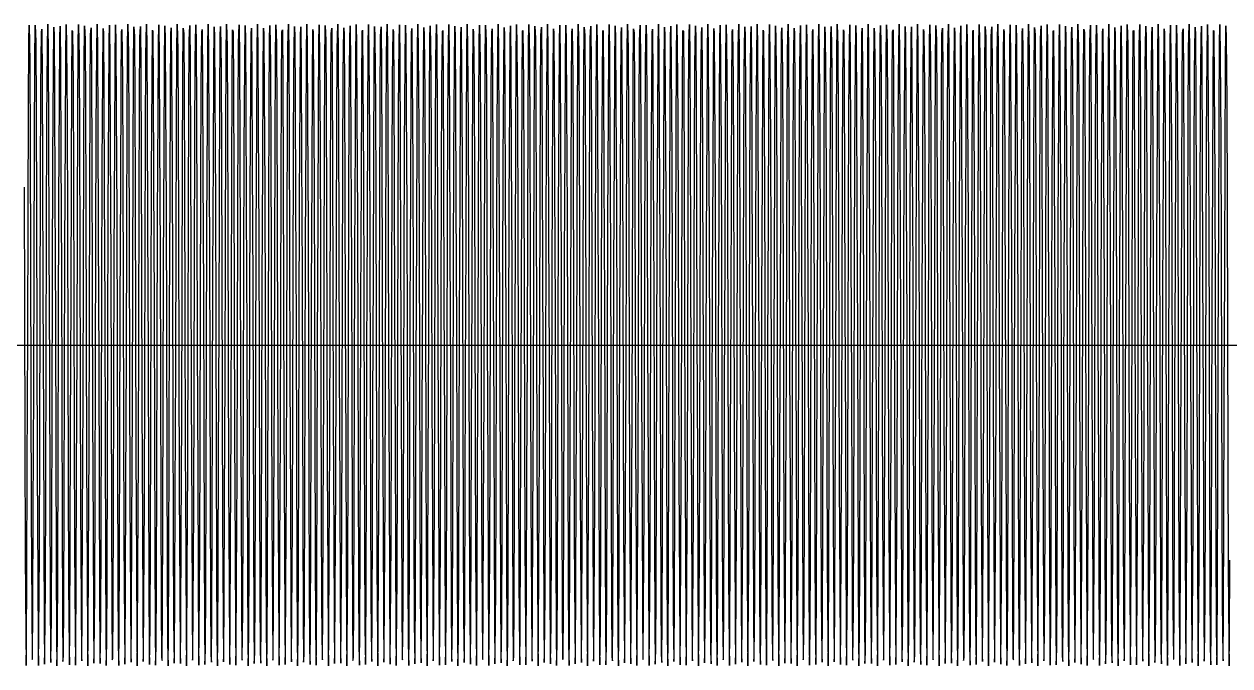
# Model space of a CAD drawing. Header units: metres. Extents: x 5 to 509, y -1 to 159.
# Drawn here: x 320.14 to 350.21, y 95 to 111 of the extents above; entities that cross this region are included whole.
import ezdxf

# ---------------------------------------------------------------- set-up
doc = ezdxf.new("R2010")
doc.units = ezdxf.units.M
doc.layers.add('BASE', color=8, linetype='Continuous')
doc.layers.add('WAVE', color=7, linetype='Continuous')

msp = doc.modelspace()

# ---------------------------------------------------------------- linework, layer by layer
at = {"layer": 'BASE'}
msp.add_line((29, 103), (501, 103), dxfattribs=at)
at = {"layer": 'WAVE'}
msp.add_lwpolyline([(320.141, 106.934), (320.151, 103.844), (320.161, 100.615), (320.171, 97.778), (320.181, 95.801), (320.191, 95.007), (320.201, 95.529), (320.211, 97.279), (320.221, 99.971), (320.231, 103.161), (320.241, 106.324), (320.251, 108.941), (320.261, 110.58), (320.271, 110.972), (320.281, 110.053), (320.291, 107.974), (320.301, 105.076), (320.311, 101.837), (320.321, 98.789), (320.331, 96.434), (320.341, 95.159), (320.351, 95.174), (320.361, 96.476), (320.371, 98.852), (320.381, 101.91), (320.391, 105.147), (320.401, 108.032), (320.411, 110.088), (320.421, 110.978), (320.431, 110.556), (320.441, 108.891), (320.451, 106.257), (320.461, 103.087), (320.471, 99.902), (320.481, 97.228), (320.491, 95.503), (320.501, 95.011), (320.511, 95.833), (320.521, 97.835), (320.531, 100.686), (320.541, 103.918), (320.551, 106.999), (320.561, 109.422), (320.571, 110.788), (320.581, 110.874), (320.591, 109.664), (320.601, 107.358), (320.611, 104.335), (320.621, 101.092), (320.631, 98.163), (320.641, 96.03), (320.651, 95.044), (320.661, 95.366), (320.671, 96.944), (320.681, 99.519), (320.691, 102.666), (320.701, 105.868), (320.711, 108.598), (320.721, 110.407), (320.731, 110.998), (320.741, 110.273), (320.751, 108.352), (320.761, 105.55), (320.771, 102.328), (320.781, 99.218), (320.791, 96.729), (320.801, 95.272), (320.811, 95.086), (320.821, 96.202), (320.831, 98.437), (320.841, 101.422), (320.851, 104.667), (320.861, 107.637), (320.871, 109.845), (320.881, 110.927), (320.891, 110.704), (320.901, 109.214), (320.911, 106.702), (320.921, 103.581), (320.931, 100.365), (320.941, 97.581), (320.951, 95.69), (320.961, 95), (320.971, 95.627), (320.981, 97.467), (320.991, 100.217), (321.001, 103.425), (321.011, 106.562), (321.021, 109.114), (321.031, 110.66), (321.041, 110.946), (321.051, 109.925), (321.061, 107.764), (321.071, 104.82), (321.081, 101.576), (321.091, 98.567), (321.101, 96.287), (321.111, 95.111), (321.121, 95.233), (321.131, 96.633), (321.141, 99.08), (321.151, 102.172), (321.161, 105.4), (321.171, 108.234), (321.181, 110.206), (321.191, 110.993), (321.201, 110.465), (321.211, 108.709), (321.221, 106.014), (321.231, 102.823), (321.241, 99.661), (321.251, 97.048), (321.261, 95.415), (321.271, 95.029), (321.281, 95.955), (321.291, 98.039), (321.301, 100.94), (321.311, 104.179), (321.321, 107.225), (321.331, 109.576), (321.341, 110.844), (321.351, 110.823), (321.361, 109.514), (321.371, 107.134), (321.381, 104.074), (321.391, 100.837), (321.401, 97.956), (321.411, 95.905), (321.421, 95.021), (321.431, 95.449), (321.441, 97.12), (321.451, 99.758), (321.461, 102.93), (321.471, 106.113), (321.481, 108.784), (321.491, 110.503), (321.501, 110.988), (321.511, 110.159), (321.521, 108.153), (321.531, 105.298), (321.541, 102.066), (321.551, 98.987), (321.561, 96.569), (321.571, 95.208), (321.581, 95.129), (321.591, 96.345), (321.601, 98.656), (321.611, 101.681), (321.621, 104.924), (321.631, 107.85), (321.641, 109.978), (321.651, 110.958), (321.661, 110.629), (321.671, 109.045), (321.681, 106.467), (321.691, 103.318), (321.701, 100.117), (321.711, 97.39), (321.721, 95.586), (321.731, 95.002), (321.741, 95.734), (321.751, 97.66), (321.761, 100.466), (321.771, 103.688), (321.781, 106.797), (321.791, 109.281), (321.801, 110.732), (321.811, 110.911), (321.821, 109.789), (321.831, 107.55), (321.841, 104.562), (321.851, 101.317), (321.861, 98.35), (321.871, 96.147), (321.881, 95.071), (321.891, 95.3), (321.901, 96.796), (321.911, 99.312), (321.921, 102.435), (321.931, 105.651), (321.941, 108.431), (321.951, 110.317), (321.961, 111), (321.971, 110.366), (321.981, 108.521), (321.991, 105.768), (322.001, 102.559), (322.011, 99.423), (322.021, 96.875), (322.031, 95.335), (322.041, 95.056), (322.051, 96.083), (322.061, 98.249), (322.071, 101.196), (322.081, 104.44), (322.091, 107.447), (322.101, 109.722), (322.111, 110.892), (322.121, 110.763), (322.131, 109.357), (322.141, 106.906), (322.151, 103.812), (322.161, 100.584), (322.171, 97.754), (322.181, 95.787), (322.191, 95.006), (322.201, 95.541), (322.211, 97.302), (322.221, 100.001), (322.231, 103.194), (322.241, 106.354), (322.251, 108.963), (322.261, 110.591), (322.271, 110.97), (322.281, 110.038), (322.291, 107.948), (322.301, 105.044), (322.311, 101.804), (322.321, 98.761), (322.331, 96.415), (322.341, 95.152), (322.351, 95.181), (322.361, 96.495), (322.371, 98.88), (322.381, 101.942), (322.391, 105.179), (322.401, 108.057), (322.411, 110.103), (322.421, 110.981), (322.431, 110.545), (322.441, 108.869), (322.451, 106.227), (322.461, 103.054), (322.471, 99.872), (322.481, 97.205), (322.491, 95.491), (322.501, 95.013), (322.511, 95.848), (322.521, 97.86), (322.531, 100.717), (322.541, 103.95), (322.551, 107.027), (322.561, 109.441), (322.571, 110.796), (322.581, 110.868), (322.591, 109.646), (322.601, 107.33), (322.611, 104.302), (322.621, 101.06), (322.631, 98.137), (322.641, 96.014), (322.651, 95.04), (322.661, 95.376), (322.671, 96.966), (322.681, 99.548), (322.691, 102.698), (322.701, 105.898), (322.711, 108.621), (322.721, 110.42), (322.731, 110.997), (322.741, 110.26), (322.751, 108.327), (322.761, 105.519), (322.771, 102.296), (322.781, 99.189), (322.791, 96.709), (322.801, 95.264), (322.811, 95.091), (322.821, 96.22), (322.831, 98.464), (322.841, 101.454), (322.851, 104.699), (322.861, 107.664), (322.871, 109.862), (322.881, 110.931), (322.891, 110.695), (322.901, 109.194), (322.911, 106.673), (322.921, 103.549), (322.931, 100.334), (322.941, 97.557), (322.951, 95.676), (322.961, 95), (322.971, 95.64), (322.981, 97.491), (322.991, 100.247), (323.001, 103.457), (323.011, 106.592), (323.021, 109.135), (323.031, 110.67), (323.041, 110.942), (323.051, 109.908), (323.061, 107.738), (323.071, 104.788), (323.081, 101.544), (323.091, 98.54), (323.101, 96.269), (323.111, 95.105), (323.121, 95.241), (323.131, 96.652), (323.141, 99.108), (323.151, 102.205), (323.161, 105.432), (323.171, 108.259), (323.181, 110.221), (323.191, 110.995), (323.201, 110.454), (323.211, 108.686), (323.221, 105.984), (323.231, 102.79), (323.241, 99.631), (323.251, 97.026), (323.261, 95.404), (323.271, 95.032), (323.281, 95.97), (323.291, 98.065), (323.301, 100.971), (323.311, 104.212), (323.321, 107.253), (323.331, 109.594), (323.341, 110.851), (323.351, 110.816), (323.361, 109.495), (323.371, 107.106), (323.381, 104.041), (323.391, 100.805), (323.401, 97.93), (323.411, 95.89), (323.421, 95.018), (323.431, 95.46), (323.441, 97.142), (323.451, 99.788), (323.461, 102.962), (323.471, 106.143), (323.481, 108.806), (323.491, 110.514), (323.501, 110.986), (323.511, 110.145), (323.521, 108.128), (323.531, 105.267), (323.541, 102.033), (323.551, 98.959), (323.561, 96.549), (323.571, 95.201), (323.581, 95.135), (323.591, 96.363), (323.601, 98.684), (323.611, 101.714), (323.621, 104.956), (323.631, 107.876), (323.641, 109.994), (323.651, 110.961), (323.661, 110.619), (323.671, 109.023), (323.681, 106.437), (323.691, 103.285), (323.701, 100.086), (323.711, 97.367), (323.721, 95.574), (323.731, 95.003), (323.741, 95.747), (323.751, 97.685), (323.761, 100.497), (323.771, 103.72), (323.781, 106.826), (323.791, 109.301), (323.801, 110.741), (323.811, 110.906), (323.821, 109.772), (323.831, 107.523), (323.841, 104.53), (323.851, 101.285), (323.861, 98.323), (323.871, 96.13), (323.881, 95.067), (323.891, 95.309), (323.901, 96.816), (323.911, 99.341), (323.921, 102.468), (323.931, 105.682), (323.941, 108.455), (323.951, 110.33), (323.961, 111), (323.971, 110.354), (323.981, 108.498), (323.991, 105.737), (324.001, 102.527), (324.011, 99.394), (324.021, 96.854), (324.031, 95.326), (324.041, 95.06), (324.051, 96.1), (324.061, 98.275), (324.071, 101.228), (324.081, 104.472), (324.091, 107.474), (324.101, 109.74), (324.111, 110.897), (324.121, 110.755), (324.131, 109.338), (324.141, 106.877), (324.151, 103.779), (324.161, 100.553), (324.171, 97.729), (324.181, 95.772), (324.191, 95.005), (324.201, 95.552), (324.211, 97.325), (324.221, 100.032), (324.231, 103.226), (324.241, 106.384), (324.251, 108.984), (324.261, 110.601), (324.271, 110.967), (324.281, 110.022), (324.291, 107.922), (324.301, 105.013), (324.311, 101.772), (324.321, 98.733), (324.331, 96.397), (324.341, 95.146), (324.351, 95.188), (324.361, 96.514), (324.371, 98.908), (324.381, 101.975), (324.391, 105.21), (324.401, 108.082), (324.411, 110.118), (324.421, 110.983), (324.431, 110.534), (324.441, 108.847), (324.451, 106.197), (324.461, 103.021), (324.471, 99.842), (324.481, 97.183), (324.491, 95.48), (324.501, 95.015), (324.511, 95.863), (324.521, 97.885), (324.531, 100.749), (324.541, 103.983), (324.551, 107.055), (324.561, 109.461), (324.571, 110.803), (324.581, 110.862), (324.591, 109.627), (324.601, 107.303), (324.611, 104.27), (324.621, 101.029), (324.631, 98.111), (324.641, 95.998), (324.651, 95.037), (324.661, 95.386), (324.671, 96.987), (324.681, 99.578), (324.691, 102.731), (324.701, 105.929), (324.711, 108.645), (324.721, 110.432), (324.731, 110.997), (324.741, 110.246), (324.751, 108.303), (324.761, 105.488), (324.771, 102.263), (324.781, 99.16), (324.791, 96.689), (324.801, 95.255), (324.811, 95.096), (324.821, 96.237), (324.831, 98.491), (324.841, 101.486), (324.851, 104.731), (324.861, 107.69), (324.871, 109.878), (324.881, 110.935), (324.891, 110.686), (324.901, 109.173), (324.911, 106.644), (324.921, 103.516), (324.931, 100.303), (324.941, 97.533), (324.951, 95.663), (324.961, 95), (324.971, 95.653), (324.981, 97.514), (324.991, 100.278), (325.002, 103.49), (325.012, 106.621), (325.022, 109.156), (325.032, 110.679), (325.042, 110.938), (325.052, 109.892), (325.062, 107.712), (325.072, 104.756), (325.082, 101.512), (325.092, 98.512), (325.102, 96.251), (325.112, 95.1), (325.122, 95.249), (325.132, 96.672), (325.142, 99.137), (325.152, 102.237), (325.162, 105.463), (325.172, 108.283), (325.182, 110.235), (325.192, 110.996), (325.202, 110.442), (325.212, 108.663), (325.222, 105.953), (325.232, 102.757), (325.242, 99.602), (325.252, 97.005), (325.262, 95.394), (325.272, 95.035), (325.282, 95.986), (325.292, 98.091), (325.302, 101.003), (325.312, 104.244), (325.322, 107.28), (325.332, 109.613), (325.342, 110.857), (325.352, 110.809), (325.362, 109.476), (325.372, 107.078), (325.382, 104.009), (325.392, 100.774), (325.402, 97.905), (325.412, 95.875), (325.422, 95.016), (325.432, 95.471), (325.442, 97.165), (325.452, 99.818), (325.462, 102.995), (325.472, 106.173), (325.482, 108.829), (325.492, 110.526), (325.502, 110.984), (325.512, 110.13), (325.522, 108.103), (325.532, 105.236), (325.542, 102.001), (325.552, 98.931), (325.562, 96.53), (325.572, 95.193), (325.582, 95.141), (325.592, 96.382), (325.602, 98.711), (325.612, 101.746), (325.622, 104.987), (325.632, 107.901), (325.642, 110.009), (325.652, 110.964), (325.662, 110.609), (325.672, 109.002), (325.682, 106.408), (325.692, 103.253), (325.702, 100.056), (325.712, 97.344), (325.722, 95.562), (325.732, 95.004), (325.742, 95.761), (325.752, 97.709), (325.762, 100.528), (325.772, 103.753), (325.782, 106.854), (325.792, 109.321), (325.802, 110.749), (325.812, 110.901), (325.822, 109.754), (325.832, 107.496), (325.842, 104.498), (325.852, 101.254), (325.862, 98.296), (325.872, 96.113), (325.882, 95.063), (325.892, 95.318), (325.902, 96.837), (325.912, 99.37), (325.922, 102.5), (325.932, 105.712), (325.942, 108.478), (325.952, 110.343), (325.962, 111), (325.972, 110.341), (325.982, 108.474), (325.992, 105.706), (326.002, 102.494), (326.012, 99.365), (326.022, 96.833), (326.032, 95.316), (326.042, 95.064), (326.052, 96.116), (326.062, 98.302), (326.072, 101.26), (326.082, 104.504), (326.092, 107.501), (326.102, 109.758), (326.112, 110.902), (326.122, 110.747), (326.132, 109.318), (326.142, 106.849), (326.152, 103.747), (326.162, 100.522), (326.172, 97.705), (326.182, 95.759), (326.192, 95.004), (326.202, 95.564), (326.212, 97.348), (326.222, 100.062), (326.232, 103.259), (326.242, 106.413), (326.252, 109.006), (326.262, 110.611), (326.272, 110.964), (326.282, 110.006), (326.292, 107.897), (326.302, 104.981), (326.312, 101.74), (326.322, 98.706), (326.332, 96.378), (326.342, 95.14), (326.352, 95.195), (326.362, 96.534), (326.372, 98.936), (326.382, 102.007), (326.392, 105.242), (326.402, 108.107), (326.412, 110.133), (326.422, 110.985), (326.432, 110.523), (326.442, 108.824), (326.452, 106.167), (326.462, 102.989), (326.472, 99.812), (326.482, 97.16), (326.492, 95.469), (326.502, 95.017), (326.512, 95.877), (326.522, 97.91), (326.532, 100.78), (326.542, 104.015), (326.552, 107.083), (326.562, 109.48), (326.572, 110.81), (326.582, 110.856), (326.592, 109.609), (326.602, 107.275), (326.612, 104.238), (326.622, 100.997), (326.632, 98.086), (326.642, 95.983), (326.652, 95.034), (326.662, 95.396), (326.672, 97.009), (326.682, 99.607), (326.692, 102.764), (326.702, 105.959), (326.712, 108.668), (326.722, 110.444), (326.732, 110.996), (326.742, 110.232), (326.752, 108.278), (326.762, 105.457), (326.772, 102.231), (326.782, 99.131), (326.792, 96.669), (326.802, 95.247), (326.812, 95.101), (326.822, 96.255), (326.832, 98.518), (326.842, 101.518), (326.852, 104.762), (326.862, 107.717), (326.872, 109.895), (326.882, 110.939), (326.892, 110.677), (326.902, 109.152), (326.912, 106.615), (326.922, 103.484), (326.932, 100.272), (326.942, 97.51), (326.952, 95.65), (326.962, 95), (326.972, 95.666), (326.982, 97.538), (326.992, 100.309), (327.002, 103.522), (327.012, 106.65), (327.022, 109.177), (327.032, 110.688), (327.042, 110.934), (327.052, 109.875), (327.062, 107.685), (327.072, 104.724), (327.082, 101.48), (327.092, 98.485), (327.102, 96.234), (327.112, 95.095), (327.122, 95.257), (327.132, 96.692), (327.142, 99.166), (327.152, 102.27), (327.162, 105.494), (327.172, 108.308), (327.182, 110.248), (327.192, 110.997), (327.202, 110.43), (327.212, 108.64), (327.222, 105.923), (327.232, 102.725), (327.242, 99.572), (327.252, 96.983), (327.262, 95.384), (327.272, 95.038), (327.282, 96.001), (327.292, 98.116), (327.302, 101.035), (327.312, 104.276), (327.322, 107.308), (327.332, 109.631), (327.342, 110.863), (327.352, 110.802), (327.362, 109.457), (327.372, 107.05), (327.382, 103.977), (327.392, 100.743), (327.402, 97.88), (327.412, 95.86), (327.422, 95.014), (327.432, 95.482), (327.442, 97.187), (327.452, 99.848), (327.462, 103.028), (327.472, 106.203), (327.482, 108.851), (327.492, 110.537), (327.502, 110.982), (327.512, 110.115), (327.522, 108.077), (327.532, 105.204), (327.542, 101.969), (327.552, 98.903), (327.562, 96.511), (327.572, 95.186), (327.582, 95.147), (327.592, 96.4), (327.602, 98.739), (327.612, 101.778), (327.622, 105.019), (327.632, 107.927), (327.642, 110.025), (327.652, 110.967), (327.662, 110.599), (327.672, 108.98), (327.682, 106.378), (327.692, 103.22), (327.702, 100.026), (327.712, 97.321), (327.722, 95.55), (327.732, 95.005), (327.742, 95.775), (327.752, 97.734), (327.762, 100.559), (327.772, 103.785), (327.782, 106.883), (327.792, 109.341), (327.802, 110.757), (327.812, 110.896), (327.822, 109.737), (327.832, 107.469), (327.842, 104.466), (327.852, 101.222), (327.862, 98.27), (327.872, 96.097), (327.882, 95.059), (327.892, 95.327), (327.902, 96.858), (327.912, 99.399), (327.922, 102.533), (327.932, 105.743), (327.942, 108.502), (327.952, 110.356), (327.962, 111), (327.972, 110.328), (327.982, 108.45), (327.992, 105.676), (328.002, 102.461), (328.012, 99.335), (328.022, 96.813), (328.032, 95.307), (328.042, 95.068), (328.052, 96.133), (328.062, 98.328), (328.072, 101.292), (328.082, 104.536), (328.092, 107.528), (328.102, 109.775), (328.112, 110.907), (328.122, 110.739), (328.132, 109.298), (328.142, 106.82), (328.152, 103.714), (328.162, 100.491), (328.172, 97.68), (328.182, 95.745), (328.192, 95.003), (328.202, 95.577), (328.212, 97.371), (328.222, 100.092), (328.232, 103.291), (328.242, 106.443), (328.252, 109.028), (328.262, 110.621), (328.272, 110.961), (328.282, 109.991), (328.292, 107.871), (328.302, 104.949), (328.312, 101.708), (328.322, 98.678), (328.332, 96.36), (328.342, 95.134), (328.352, 95.202), (328.362, 96.553), (328.372, 98.964), (328.382, 102.04), (328.392, 105.273), (328.402, 108.132), (328.412, 110.148), (328.422, 110.987), (328.432, 110.512), (328.442, 108.802), (328.452, 106.137), (328.462, 102.956), (328.472, 99.782), (328.482, 97.138), (328.492, 95.458), (328.502, 95.019), (328.512, 95.892), (328.522, 97.935), (328.532, 100.811), (328.542, 104.048), (328.552, 107.111), (328.562, 109.499), (328.572, 110.817), (328.582, 110.85), (328.592, 109.591), (328.602, 107.247), (328.612, 104.206), (328.622, 100.965), (328.632, 98.06), (328.642, 95.967), (328.652, 95.031), (328.662, 95.406), (328.672, 97.031), (328.682, 99.637), (328.692, 102.796), (328.702, 105.989), (328.712, 108.691), (328.722, 110.456), (328.732, 110.994), (328.742, 110.218), (328.752, 108.254), (328.762, 105.426), (328.772, 102.198), (328.782, 99.103), (328.792, 96.649), (328.802, 95.239), (328.812, 95.106), (328.822, 96.272), (328.832, 98.545), (328.842, 101.55), (328.852, 104.794), (328.862, 107.743), (328.872, 109.912), (328.882, 110.943), (328.892, 110.668), (328.902, 109.131), (328.912, 106.586), (328.922, 103.451), (328.932, 100.242), (328.942, 97.486), (328.952, 95.637), (328.962, 95), (328.972, 95.679), (328.982, 97.562), (328.992, 100.34), (329.002, 103.555), (329.012, 106.679), (329.022, 109.198), (329.032, 110.697), (329.042, 110.93), (329.052, 109.858), (329.062, 107.659), (329.072, 104.692), (329.082, 101.448), (329.092, 98.459), (329.102, 96.216), (329.112, 95.09), (329.122, 95.265), (329.132, 96.713), (329.142, 99.194), (329.152, 102.302), (329.162, 105.525), (329.172, 108.332), (329.182, 110.262), (329.192, 110.998), (329.202, 110.417), (329.212, 108.617), (329.222, 105.892), (329.232, 102.692), (329.242, 99.543), (329.252, 96.962), (329.262, 95.374), (329.272, 95.041), (329.282, 96.017), (329.292, 98.142), (329.302, 101.066), (329.312, 104.309), (329.322, 107.336), (329.332, 109.649), (329.342, 110.869), (329.352, 110.794), (329.362, 109.437), (329.372, 107.022), (329.382, 103.944), (329.392, 100.711), (329.402, 97.855), (329.412, 95.845), (329.422, 95.012), (329.432, 95.493), (329.442, 97.209), (329.452, 99.878), (329.462, 103.06), (329.472, 106.233), (329.482, 108.873), (329.492, 110.547), (329.502, 110.98), (329.512, 110.1), (329.522, 108.052), (329.532, 105.173), (329.542, 101.936), (329.552, 98.875), (329.562, 96.492), (329.572, 95.179), (329.582, 95.154), (329.592, 96.419), (329.602, 98.766), (329.612, 101.811), (329.622, 105.05), (329.632, 107.953), (329.642, 110.041), (329.652, 110.97), (329.662, 110.589), (329.672, 108.959), (329.682, 106.348), (329.692, 103.187), (329.702, 99.995), (329.712, 97.298), (329.722, 95.538), (329.732, 95.006), (329.742, 95.789), (329.752, 97.758), (329.762, 100.59), (329.772, 103.818), (329.782, 106.911), (329.792, 109.361), (329.802, 110.765), (329.812, 110.891), (329.822, 109.719), (329.832, 107.442), (329.842, 104.434), (329.852, 101.19), (329.862, 98.244), (329.872, 96.08), (329.882, 95.055), (329.892, 95.337), (329.902, 96.879), (329.912, 99.429), (329.922, 102.565), (329.932, 105.774), (329.942, 108.526), (329.952, 110.369), (329.962, 111), (329.972, 110.315), (329.982, 108.426), (329.992, 105.645), (330.002, 102.429), (330.012, 99.306), (330.022, 96.792), (330.032, 95.299), (330.042, 95.072), (330.052, 96.15), (330.062, 98.355), (330.072, 101.324), (330.082, 104.568), (330.092, 107.555), (330.102, 109.792), (330.112, 110.912), (330.122, 110.731), (330.132, 109.277), (330.142, 106.791), (330.152, 103.682), (330.162, 100.46), (330.172, 97.656), (330.182, 95.731), (330.192, 95.002), (330.202, 95.589), (330.212, 97.395), (330.222, 100.123), (330.232, 103.324), (330.242, 106.472), (330.252, 109.049), (330.262, 110.631), (330.272, 110.957), (330.282, 109.975), (330.292, 107.845), (330.302, 104.918), (330.312, 101.675), (330.322, 98.651), (330.332, 96.342), (330.342, 95.128), (330.352, 95.209), (330.362, 96.572), (330.372, 98.993), (330.382, 102.072), (330.392, 105.304), (330.402, 108.157), (330.412, 110.162), (330.422, 110.989), (330.432, 110.501), (330.442, 108.779), (330.452, 106.107), (330.462, 102.923), (330.472, 99.752), (330.482, 97.116), (330.492, 95.447), (330.502, 95.021), (330.512, 95.907), (330.522, 97.961), (330.532, 100.843), (330.542, 104.08), (330.552, 107.139), (330.562, 109.518), (330.572, 110.824), (330.582, 110.843), (330.592, 109.572), (330.602, 107.22), (330.612, 104.173), (330.622, 100.934), (330.632, 98.034), (330.642, 95.952), (330.652, 95.028), (330.662, 95.417), (330.672, 97.052), (330.682, 99.667), (330.692, 102.829), (330.702, 106.02), (330.712, 108.714), (330.722, 110.468), (330.732, 110.993), (330.742, 110.204), (330.752, 108.229), (330.762, 105.394), (330.772, 102.166), (330.782, 99.074), (330.792, 96.629), (330.802, 95.231), (330.812, 95.112), (330.822, 96.29), (330.832, 98.572), (330.842, 101.582), (330.852, 104.826), (330.862, 107.769), (330.872, 109.928), (330.882, 110.947), (330.892, 110.659), (330.902, 109.11), (330.912, 106.557), (330.922, 103.418), (330.932, 100.211), (330.942, 97.462), (330.952, 95.625), (330.962, 95), (330.972, 95.692), (330.982, 97.586), (330.992, 100.371), (331.002, 103.588), (331.012, 106.708), (331.022, 109.218), (331.032, 110.706), (331.042, 110.926), (331.052, 109.842), (331.062, 107.632), (331.072, 104.661), (331.082, 101.416), (331.092, 98.432), (331.102, 96.199), (331.112, 95.085), (331.122, 95.274), (331.132, 96.733), (331.142, 99.223), (331.152, 102.335), (331.162, 105.556), (331.172, 108.356), (331.182, 110.276), (331.192, 110.998), (331.202, 110.405), (331.212, 108.594), (331.222, 105.862), (331.232, 102.66), (331.242, 99.513), (331.252, 96.94), (331.262, 95.364), (331.272, 95.044), (331.282, 96.033), (331.292, 98.168), (331.302, 101.098), (331.312, 104.341), (331.322, 107.363), (331.332, 109.667), (331.342, 110.875), (331.352, 110.787), (331.362, 109.418), (331.372, 106.993), (331.382, 103.912), (331.392, 100.68), (331.402, 97.83), (331.412, 95.831), (331.422, 95.011), (331.432, 95.505), (331.442, 97.232), (331.452, 99.908), (331.462, 103.093), (331.472, 106.262), (331.482, 108.895), (331.492, 110.558), (331.502, 110.978), (331.512, 110.085), (331.522, 108.027), (331.532, 105.141), (331.542, 101.904), (331.552, 98.847), (331.562, 96.473), (331.572, 95.173), (331.582, 95.16), (331.592, 96.437), (331.602, 98.794), (331.612, 101.843), (331.622, 105.082), (331.632, 107.979), (331.642, 110.056), (331.652, 110.973), (331.662, 110.578), (331.672, 108.937), (331.682, 106.319), (331.692, 103.155), (331.702, 99.965), (331.712, 97.275), (331.722, 95.527), (331.732, 95.008), (331.742, 95.803), (331.752, 97.783), (331.762, 100.621), (331.772, 103.85), (331.782, 106.94), (331.792, 109.381), (331.802, 110.773), (331.812, 110.885), (331.822, 109.701), (331.832, 107.414), (331.842, 104.401), (331.852, 101.158), (331.862, 98.218), (331.872, 96.064), (331.882, 95.051), (331.892, 95.346), (331.902, 96.9), (331.912, 99.458), (331.922, 102.598), (331.932, 105.804), (331.942, 108.549), (331.952, 110.382), (331.962, 110.999), (331.972, 110.301), (331.982, 108.402), (331.992, 105.614), (332.002, 102.396), (332.012, 99.278), (332.022, 96.771), (332.032, 95.29), (332.042, 95.077), (332.052, 96.167), (332.062, 98.381), (332.072, 101.355), (332.082, 104.6), (332.092, 107.582), (332.102, 109.809), (332.112, 110.917), (332.122, 110.722), (332.132, 109.257), (332.142, 106.762), (332.152, 103.649), (332.162, 100.429), (332.172, 97.632), (332.182, 95.717), (332.192, 95.001), (332.202, 95.601), (332.212, 97.418), (332.222, 100.153), (332.232, 103.357), (332.242, 106.502), (332.252, 109.07), (332.262, 110.641), (332.272, 110.954), (332.282, 109.959), (332.292, 107.819), (332.302, 104.886), (332.312, 101.643), (332.322, 98.623), (332.332, 96.324), (332.342, 95.122), (332.352, 95.217), (332.362, 96.592), (332.372, 99.021), (332.382, 102.105), (332.392, 105.336), (332.402, 108.182), (332.412, 110.177), (332.422, 110.99), (332.432, 110.489), (332.442, 108.757), (332.452, 106.077), (332.462, 102.891), (332.472, 99.723), (332.482, 97.094), (332.492, 95.436), (332.502, 95.023), (332.512, 95.923), (332.522, 97.986), (332.532, 100.874), (332.542, 104.112), (332.552, 107.167), (332.562, 109.537), (332.572, 110.831), (332.582, 110.837), (332.592, 109.553), (332.602, 107.192), (332.612, 104.141), (332.622, 100.902), (332.632, 98.009), (332.642, 95.936), (332.652, 95.026), (332.662, 95.427), (332.672, 97.074), (332.682, 99.696), (332.692, 102.862), (332.702, 106.05), (332.712, 108.736), (332.722, 110.479), (332.732, 110.992), (332.742, 110.189), (332.752, 108.204), (332.762, 105.363), (332.772, 102.133), (332.782, 99.046), (332.792, 96.609), (332.802, 95.224), (332.812, 95.117), (332.822, 96.308), (332.832, 98.599), (332.842, 101.615), (332.852, 104.858), (332.862, 107.796), (332.872, 109.944), (332.882, 110.951), (332.892, 110.649), (332.902, 109.089), (332.912, 106.528), (332.922, 103.386), (332.932, 100.18), (332.942, 97.439), (332.952, 95.612), (332.962, 95.001), (332.972, 95.705), (332.982, 97.61), (332.992, 100.401), (333.002, 103.62), (333.012, 106.737), (333.022, 109.239), (333.032, 110.715), (333.042, 110.921), (333.052, 109.825), (333.062, 107.605), (333.072, 104.629), (333.082, 101.384), (333.092, 98.405), (333.102, 96.182), (333.112, 95.081), (333.122, 95.282), (333.132, 96.753), (333.142, 99.252), (333.152, 102.367), (333.162, 105.587), (333.172, 108.381), (333.182, 110.289), (333.192, 110.999), (333.202, 110.393), (333.212, 108.57), (333.222, 105.831), (333.232, 102.627), (333.242, 99.484), (333.252, 96.919), (333.262, 95.355), (333.272, 95.048), (333.282, 96.049), (333.292, 98.194), (333.302, 101.13), (333.312, 104.373), (333.322, 107.39), (333.332, 109.685), (333.342, 110.881), (333.352, 110.779), (333.362, 109.398), (333.372, 106.965), (333.382, 103.879), (333.392, 100.649), (333.402, 97.805), (333.412, 95.816), (333.422, 95.009), (333.432, 95.516), (333.442, 97.255), (333.452, 99.938), (333.462, 103.126), (333.472, 106.292), (333.482, 108.917), (333.492, 110.569), (333.502, 110.975), (333.512, 110.07), (333.522, 108.001), (333.532, 105.11), (333.542, 101.871), (333.552, 98.819), (333.562, 96.454), (333.572, 95.166), (333.582, 95.167), (333.592, 96.456), (333.602, 98.822), (333.612, 101.875), (333.622, 105.114), (333.632, 108.004), (333.642, 110.072), (333.652, 110.976), (333.662, 110.568), (333.672, 108.915), (333.682, 106.289), (333.692, 103.122), (333.702, 99.935), (333.712, 97.252), (333.722, 95.515), (333.732, 95.009), (333.742, 95.818), (333.752, 97.808), (333.762, 100.652), (333.772, 103.883), (333.782, 106.968), (333.792, 109.401), (333.802, 110.78), (333.812, 110.88), (333.822, 109.683), (333.832, 107.387), (333.842, 104.369), (333.852, 101.126), (333.862, 98.191), (333.872, 96.048), (333.882, 95.048), (333.892, 95.356), (333.902, 96.921), (333.912, 99.487), (333.922, 102.631), (333.932, 105.835), (333.942, 108.573), (333.952, 110.394), (333.962, 110.999), (333.972, 110.288), (333.982, 108.378), (333.992, 105.583), (334.002, 102.364), (334.012, 99.249), (334.022, 96.751), (334.032, 95.281), (334.042, 95.081), (334.052, 96.184), (334.062, 98.408), (334.072, 101.387), (334.082, 104.632), (334.092, 107.608), (334.102, 109.827), (334.112, 110.922), (334.122, 110.714), (334.132, 109.237), (334.142, 106.734), (334.152, 103.616), (334.162, 100.398), (334.172, 97.607), (334.182, 95.704), (334.192, 95.001), (334.202, 95.614), (334.212, 97.442), (334.222, 100.184), (334.232, 103.389), (334.242, 106.531), (334.252, 109.092), (334.262, 110.65), (334.272, 110.95), (334.282, 109.942), (334.292, 107.793), (334.302, 104.854), (334.312, 101.611), (334.322, 98.596), (334.332, 96.306), (334.342, 95.117), (334.352, 95.224), (334.362, 96.611), (334.372, 99.049), (334.382, 102.137), (334.392, 105.367), (334.402, 108.207), (334.412, 110.191), (334.422, 110.992), (334.432, 110.478), (334.442, 108.734), (334.452, 106.047), (334.462, 102.858), (334.472, 99.693), (334.482, 97.072), (334.492, 95.426), (334.502, 95.026), (334.512, 95.938), (334.522, 98.012), (334.532, 100.906), (334.542, 104.145), (334.552, 107.195), (334.562, 109.556), (334.572, 110.837), (334.582, 110.83), (334.592, 109.535), (334.602, 107.164), (334.612, 104.109), (334.622, 100.871), (334.632, 97.983), (334.642, 95.921), (334.652, 95.023), (334.662, 95.438), (334.672, 97.096), (334.682, 99.726), (334.692, 102.894), (334.702, 106.08), (334.712, 108.759), (334.722, 110.491), (334.732, 110.99), (334.742, 110.175), (334.752, 108.18), (334.762, 105.332), (334.772, 102.101), (334.782, 99.018), (334.792, 96.589), (334.802, 95.216), (334.812, 95.123), (334.822, 96.326), (334.832, 98.627), (334.842, 101.647), (334.852, 104.89), (334.862, 107.822), (334.872, 109.96), (334.882, 110.954), (334.892, 110.639), (334.902, 109.068), (334.912, 106.498), (334.922, 103.353), (334.932, 100.15), (334.942, 97.415), (334.952, 95.6), (334.962, 95.001), (334.972, 95.719), (334.982, 97.634), (334.992, 100.432), (335.002, 103.653), (335.012, 106.766), (335.022, 109.259), (335.032, 110.723), (335.042, 110.917), (335.052, 109.808), (335.062, 107.579), (335.072, 104.597), (335.082, 101.352), (335.092, 98.378), (335.102, 96.165), (335.112, 95.076), (335.122, 95.291), (335.132, 96.774), (335.142, 99.281), (335.152, 102.4), (335.162, 105.618), (335.172, 108.405), (335.182, 110.303), (335.192, 110.999), (335.202, 110.38), (335.212, 108.547), (335.222, 105.801), (335.232, 102.594), (335.242, 99.454), (335.252, 96.898), (335.262, 95.345), (335.272, 95.052), (335.282, 96.066), (335.292, 98.221), (335.302, 101.162), (335.312, 104.405), (335.322, 107.418), (335.332, 109.703), (335.342, 110.886), (335.352, 110.772), (335.362, 109.379), (335.372, 106.937), (335.382, 103.847), (335.392, 100.618), (335.402, 97.78), (335.412, 95.802), (335.422, 95.007), (335.432, 95.528), (335.442, 97.278), (335.452, 99.969), (335.462, 103.158), (335.472, 106.322), (335.482, 108.939), (335.492, 110.579), (335.502, 110.973), (335.512, 110.054), (335.522, 107.976), (335.532, 105.078), (335.542, 101.839), (335.552, 98.791), (335.562, 96.435), (335.572, 95.159), (335.582, 95.173), (335.592, 96.475), (335.602, 98.85), (335.612, 101.908), (335.622, 105.145), (335.632, 108.03), (335.642, 110.087), (335.652, 110.978), (335.662, 110.557), (335.672, 108.893), (335.682, 106.259), (335.692, 103.089), (335.702, 99.905), (335.712, 97.229), (335.722, 95.503), (335.732, 95.011), (335.742, 95.832), (335.752, 97.833), (335.762, 100.684), (335.772, 103.915), (335.782, 106.997), (335.792, 109.42), (335.802, 110.788), (335.812, 110.874), (335.822, 109.665), (335.832, 107.36), (335.842, 104.337), (335.852, 101.094), (335.862, 98.165), (335.872, 96.032), (335.882, 95.044), (335.892, 95.365), (335.902, 96.943), (335.912, 99.516), (335.922, 102.663), (335.932, 105.866), (335.942, 108.596), (335.952, 110.407), (335.962, 110.998), (335.972, 110.274), (335.982, 108.354), (335.992, 105.552), (336.002, 102.331), (336.012, 99.22), (336.022, 96.73), (336.032, 95.273), (336.042, 95.086), (336.052, 96.201), (336.062, 98.435), (336.072, 101.419), (336.082, 104.664), (336.092, 107.635), (336.102, 109.844), (336.112, 110.926), (336.122, 110.705), (336.132, 109.216), (336.142, 106.705), (336.152, 103.584), (336.162, 100.367), (336.172, 97.583), (336.182, 95.691), (336.192, 95), (336.202, 95.626), (336.212, 97.465), (336.222, 100.214), (336.232, 103.422), (336.242, 106.56), (336.252, 109.113), (336.262, 110.66), (336.272, 110.947), (336.282, 109.926), (336.292, 107.766), (336.302, 104.822), (336.312, 101.579), (336.322, 98.569), (336.332, 96.288), (336.342, 95.111), (336.352, 95.232), (336.362, 96.631), (336.372, 99.078), (336.382, 102.17), (336.392, 105.398), (336.402, 108.232), (336.412, 110.205), (336.422, 110.993), (336.432, 110.466), (336.442, 108.711), (336.452, 106.016), (336.462, 102.825), (336.472, 99.663), (336.482, 97.05), (336.492, 95.415), (336.502, 95.029), (336.512, 95.953), (336.522, 98.037), (336.532, 100.937), (336.542, 104.177), (336.552, 107.223), (336.562, 109.574), (336.572, 110.844), (336.582, 110.823), (336.592, 109.516), (336.602, 107.136), (336.612, 104.076), (336.622, 100.839), (336.632, 97.958), (336.642, 95.906), (336.652, 95.021), (336.662, 95.448), (336.672, 97.118), (336.682, 99.756), (336.692, 102.927), (336.702, 106.11), (336.712, 108.782), (336.722, 110.502), (336.732, 110.988), (336.742, 110.16), (336.752, 108.155), (336.762, 105.301), (336.772, 102.068), (336.782, 98.989), (336.792, 96.57), (336.802, 95.208), (336.812, 95.129), (336.822, 96.344), (336.832, 98.654), (336.842, 101.679), (336.852, 104.921), (336.862, 107.848), (336.872, 109.976), (336.882, 110.958), (336.892, 110.63), (336.902, 109.047), (336.912, 106.469), (336.922, 103.32), (336.932, 100.119), (336.942, 97.392), (336.952, 95.587), (336.962, 95.002), (336.972, 95.733), (336.982, 97.659), (336.992, 100.463), (337.002, 103.685), (337.012, 106.795), (337.022, 109.28), (337.032, 110.732), (337.042, 110.912), (337.052, 109.79), (337.062, 107.552), (337.072, 104.564), (337.082, 101.32), (337.092, 98.352), (337.102, 96.148), (337.112, 95.072), (337.122, 95.3), (337.132, 96.794), (337.142, 99.31), (337.152, 102.432), (337.162, 105.648), (337.172, 108.429), (337.182, 110.316), (337.192, 111), (337.202, 110.367), (337.212, 108.523), (337.222, 105.77), (337.232, 102.562), (337.242, 99.425), (337.252, 96.877), (337.262, 95.336), (337.272, 95.055), (337.282, 96.082), (337.292, 98.247), (337.302, 101.194), (337.312, 104.437), (337.322, 107.445), (337.332, 109.721), (337.342, 110.892), (337.352, 110.764), (337.362, 109.359), (337.372, 106.908), (337.382, 103.814), (337.392, 100.586), (337.402, 97.756), (337.412, 95.788), (337.422, 95.006), (337.432, 95.54), (337.442, 97.3), (337.452, 99.999), (337.462, 103.191), (337.472, 106.352), (337.482, 108.961), (337.492, 110.59), (337.502, 110.97), (337.512, 110.039), (337.522, 107.95), (337.532, 105.047), (337.542, 101.807), (337.552, 98.763), (337.562, 96.417), (337.572, 95.153), (337.582, 95.18), (337.592, 96.494), (337.602, 98.878), (337.612, 101.94), (337.622, 105.176), (337.632, 108.055), (337.642, 110.102), (337.652, 110.98), (337.662, 110.546), (337.672, 108.871), (337.682, 106.229), (337.692, 103.057), (337.702, 99.875), (337.712, 97.207), (337.722, 95.492), (337.732, 95.012), (337.742, 95.847), (337.752, 97.858), (337.762, 100.715), (337.772, 103.948), (337.782, 107.025), (337.792, 109.44), (337.802, 110.795), (337.812, 110.868), (337.822, 109.647), (337.832, 107.332), (337.842, 104.305), (337.852, 101.063), (337.862, 98.139), (337.872, 96.016), (337.882, 95.041), (337.892, 95.375), (337.902, 96.964), (337.912, 99.546), (337.922, 102.696), (337.932, 105.896), (337.942, 108.62), (337.952, 110.419), (337.962, 110.998), (337.972, 110.261), (337.982, 108.329), (337.992, 105.521), (338.002, 102.298), (338.012, 99.191), (338.022, 96.71), (338.032, 95.264), (338.042, 95.091), (338.052, 96.218), (338.062, 98.462), (338.072, 101.452), (338.082, 104.696), (338.092, 107.662), (338.102, 109.86), (338.112, 110.931), (338.122, 110.696), (338.132, 109.195), (338.142, 106.676), (338.152, 103.551), (338.162, 100.336), (338.172, 97.559), (338.182, 95.677), (338.192, 95), (338.202, 95.639), (338.212, 97.489), (338.222, 100.245), (338.232, 103.455), (338.242, 106.589), (338.252, 109.134), (338.262, 110.669), (338.272, 110.943), (338.282, 109.91), (338.292, 107.74), (338.302, 104.791), (338.312, 101.547), (338.322, 98.542), (338.332, 96.27), (338.342, 95.106), (338.352, 95.24), (338.362, 96.651), (338.372, 99.106), (338.382, 102.202), (338.392, 105.429), (338.402, 108.257), (338.412, 110.219), (338.422, 110.995), (338.432, 110.454), (338.442, 108.688), (338.452, 105.986), (338.462, 102.793), (338.472, 99.633), (338.482, 97.028), (338.492, 95.405), (338.502, 95.032), (338.512, 95.969), (338.522, 98.063), (338.532, 100.969), (338.542, 104.209), (338.552, 107.251), (338.562, 109.593), (338.572, 110.85), (338.582, 110.816), (338.592, 109.497), (338.602, 107.108), (338.612, 104.044), (338.622, 100.808), (338.632, 97.932), (338.642, 95.891), (338.652, 95.018), (338.662, 95.459), (338.672, 97.141), (338.682, 99.786), (338.692, 102.96), (338.702, 106.14), (338.712, 108.804), (338.722, 110.513), (338.732, 110.987), (338.742, 110.146), (338.752, 108.13), (338.762, 105.269), (338.772, 102.036), (338.782, 98.961), (338.792, 96.551), (338.802, 95.201), (338.812, 95.135), (338.822, 96.362), (338.832, 98.681), (338.842, 101.711), (338.852, 104.953), (338.862, 107.874), (338.872, 109.992), (338.882, 110.961), (338.892, 110.62), (338.902, 109.025), (338.912, 106.439), (338.922, 103.288), (338.932, 100.089), (338.942, 97.369), (338.952, 95.575), (338.962, 95.003), (338.972, 95.746), (338.982, 97.683), (338.992, 100.494), (339.002, 103.718), (339.012, 106.823), (339.022, 109.3), (339.032, 110.74), (339.042, 110.907), (339.052, 109.773), (339.062, 107.525), (339.072, 104.532), (339.082, 101.288), (339.092, 98.325), (339.102, 96.131), (339.112, 95.067), (339.122, 95.308), (339.132, 96.815), (339.142, 99.339), (339.152, 102.465), (339.162, 105.679), (339.172, 108.453), (339.182, 110.329), (339.192, 111), (339.202, 110.355), (339.212, 108.499), (339.222, 105.74), (339.232, 102.529), (339.242, 99.396), (339.252, 96.856), (339.262, 95.326), (339.272, 95.059), (339.282, 96.099), (339.292, 98.273), (339.302, 101.225), (339.312, 104.469), (339.322, 107.472), (339.332, 109.739), (339.342, 110.897), (339.352, 110.756), (339.362, 109.339), (339.372, 106.88), (339.382, 103.782), (339.392, 100.555), (339.402, 97.731), (339.412, 95.774), (339.422, 95.005), (339.432, 95.551), (339.442, 97.323), (339.452, 100.029), (339.462, 103.224), (339.472, 106.381), (339.482, 108.983), (339.492, 110.6), (339.502, 110.967), (339.512, 110.023), (339.522, 107.924), (339.532, 105.015), (339.542, 101.775), (339.552, 98.735), (339.562, 96.398), (339.572, 95.147), (339.582, 95.187), (339.592, 96.513), (339.602, 98.906), (339.612, 101.972), (339.622, 105.208), (339.632, 108.08), (339.642, 110.117), (339.652, 110.983), (339.662, 110.535), (339.672, 108.848), (339.682, 106.199), (339.692, 103.024), (339.702, 99.845), (339.712, 97.184), (339.722, 95.481), (339.732, 95.014), (339.742, 95.862), (339.752, 97.883), (339.762, 100.746), (339.772, 103.98), (339.782, 107.053), (339.792, 109.459), (339.802, 110.802), (339.812, 110.862), (339.822, 109.629), (339.832, 107.305), (339.842, 104.273), (339.852, 101.031), (339.862, 98.113), (339.872, 96), (339.882, 95.037), (339.892, 95.385), (339.902, 96.986), (339.912, 99.575), (339.922, 102.729), (339.932, 105.926), (339.942, 108.643), (339.952, 110.431), (339.962, 110.997), (339.972, 110.247), (339.982, 108.305), (339.992, 105.49), (340.002, 102.266), (340.012, 99.162), (340.022, 96.69), (340.032, 95.256), (340.042, 95.096), (340.052, 96.236), (340.062, 98.489), (340.072, 101.484), (340.082, 104.728), (340.092, 107.688), (340.102, 109.877), (340.112, 110.935), (340.122, 110.687), (340.132, 109.175), (340.142, 106.647), (340.152, 103.519), (340.162, 100.305), (340.172, 97.535), (340.182, 95.664), (340.192, 95), (340.202, 95.652), (340.212, 97.512), (340.222, 100.276), (340.232, 103.487), (340.242, 106.619), (340.252, 109.155), (340.262, 110.678), (340.272, 110.939), (340.282, 109.893), (340.292, 107.714), (340.302, 104.759), (340.312, 101.514), (340.322, 98.515), (340.332, 96.253), (340.342, 95.101), (340.352, 95.248), (340.362, 96.671), (340.372, 99.135), (340.382, 102.235), (340.392, 105.46), (340.402, 108.281), (340.412, 110.233), (340.422, 110.996), (340.432, 110.443), (340.442, 108.665), (340.452, 105.956), (340.462, 102.76), (340.472, 99.604), (340.482, 97.006), (340.492, 95.395), (340.502, 95.035), (340.512, 95.985), (340.522, 98.089), (340.532, 101.001), (340.542, 104.242), (340.552, 107.278), (340.562, 109.611), (340.572, 110.857), (340.582, 110.809), (340.592, 109.478), (340.602, 107.08), (340.612, 104.011), (340.622, 100.776), (340.632, 97.907), (340.642, 95.876), (340.652, 95.016), (340.662, 95.47), (340.672, 97.163), (340.682, 99.816), (340.692, 102.992), (340.702, 106.17), (340.712, 108.827), (340.722, 110.525), (340.732, 110.985), (340.742, 110.131), (340.752, 108.104), (340.762, 105.238), (340.772, 102.004), (340.782, 98.933), (340.792, 96.531), (340.802, 95.194), (340.812, 95.141), (340.822, 96.38), (340.832, 98.709), (340.842, 101.743), (340.852, 104.985), (340.862, 107.899), (340.872, 110.008), (340.882, 110.964), (340.892, 110.61), (340.902, 109.004), (340.912, 106.41), (340.922, 103.255), (340.932, 100.058), (340.942, 97.346), (340.952, 95.563), (340.962, 95.004), (340.972, 95.76), (340.982, 97.707), (340.992, 100.525), (341.002, 103.75), (341.012, 106.852), (341.022, 109.32), (341.032, 110.748), (341.042, 110.902), (341.052, 109.756), (341.062, 107.498), (341.072, 104.5), (341.082, 101.256), (341.092, 98.299), (341.102, 96.114), (341.112, 95.063), (341.122, 95.318), (341.132, 96.836), (341.142, 99.368), (341.152, 102.498), (341.162, 105.71), (341.172, 108.477), (341.182, 110.342), (341.192, 111), (341.202, 110.342), (341.212, 108.476), (341.222, 105.709), (341.232, 102.496), (341.242, 99.367), (341.252, 96.835), (341.262, 95.317), (341.272, 95.063), (341.282, 96.115), (341.292, 98.3), (341.302, 101.257), (341.312, 104.502), (341.322, 107.499), (341.332, 109.756), (341.342, 110.902), (341.352, 110.748), (341.362, 109.319), (341.372, 106.851), (341.382, 103.749), (341.392, 100.524), (341.402, 97.706), (341.412, 95.76), (341.422, 95.004), (341.432, 95.563), (341.442, 97.346), (341.452, 100.06), (341.462, 103.256), (341.472, 106.411), (341.482, 109.004), (341.492, 110.61), (341.502, 110.964), (341.512, 110.008), (341.522, 107.898), (341.532, 104.984), (341.542, 101.742), (341.552, 98.708), (341.562, 96.38), (341.572, 95.14), (341.582, 95.194), (341.592, 96.532), (341.602, 98.934), (341.612, 102.005), (341.622, 105.239), (341.632, 108.105), (341.642, 110.132), (341.652, 110.985), (341.662, 110.524), (341.672, 108.826), (341.682, 106.169), (341.692, 102.991), (341.702, 99.815), (341.712, 97.162), (341.722, 95.47), (341.732, 95.016), (341.742, 95.876), (341.752, 97.908), (341.762, 100.778), (341.772, 104.013), (341.782, 107.081), (341.792, 109.478), (341.802, 110.81), (341.812, 110.856), (341.822, 109.611), (341.832, 107.277), (341.842, 104.24), (341.852, 100.999), (341.862, 98.088), (341.872, 95.984), (341.882, 95.034), (341.892, 95.395), (341.902, 97.007), (341.912, 99.605), (341.922, 102.761), (341.932, 105.957), (341.942, 108.666), (341.952, 110.443), (341.962, 110.996), (341.972, 110.233), (341.982, 108.28), (341.992, 105.459), (342.002, 102.233), (342.012, 99.134), (342.022, 96.67), (342.032, 95.248), (342.042, 95.101), (342.052, 96.253), (342.062, 98.516), (342.072, 101.516), (342.082, 104.76), (342.092, 107.715), (342.102, 109.894), (342.112, 110.939), (342.122, 110.678), (342.132, 109.154), (342.142, 106.618), (342.152, 103.486), (342.162, 100.275), (342.172, 97.512), (342.182, 95.651), (342.192, 95), (342.202, 95.665), (342.212, 97.536), (342.222, 100.307), (342.232, 103.52), (342.242, 106.648), (342.252, 109.176), (342.262, 110.687), (342.272, 110.935), (342.282, 109.877), (342.292, 107.687), (342.302, 104.727), (342.312, 101.482), (342.322, 98.488), (342.332, 96.235), (342.342, 95.095), (342.352, 95.256), (342.362, 96.691), (342.372, 99.163), (342.382, 102.267), (342.392, 105.491), (342.402, 108.306), (342.412, 110.247), (342.422, 110.997), (342.432, 110.43), (342.442, 108.642), (342.452, 105.925), (342.462, 102.727), (342.472, 99.574), (342.482, 96.985), (342.492, 95.385), (342.502, 95.038), (342.512, 96), (342.522, 98.114), (342.532, 101.032), (342.542, 104.274), (342.552, 107.306), (342.562, 109.63), (342.572, 110.863), (342.582, 110.802), (342.592, 109.458), (342.602, 107.052), (342.612, 103.979), (342.622, 100.745), (342.632, 97.882), (342.642, 95.861), (342.652, 95.014), (342.662, 95.481), (342.672, 97.185), (342.682, 99.846), (342.692, 103.025), (342.702, 106.2), (342.712, 108.849), (342.722, 110.536), (342.732, 110.983), (342.742, 110.116), (342.752, 108.079), (342.762, 105.207), (342.772, 101.971), (342.782, 98.905), (342.792, 96.512), (342.802, 95.187), (342.812, 95.147), (342.822, 96.399), (342.832, 98.737), (342.842, 101.776), (342.852, 105.016), (342.862, 107.925), (342.872, 110.024), (342.882, 110.967), (342.892, 110.6), (342.902, 108.982), (342.912, 106.38), (342.922, 103.222), (342.932, 100.028), (342.942, 97.323), (342.952, 95.551), (342.962, 95.005), (342.972, 95.774), (342.982, 97.732), (342.992, 100.556), (343.002, 103.783), (343.012, 106.881), (343.022, 109.34), (343.032, 110.756), (343.042, 110.897), (343.052, 109.738), (343.062, 107.471), (343.072, 104.468), (343.082, 101.224), (343.092, 98.272), (343.102, 96.098), (343.112, 95.059), (343.122, 95.327), (343.132, 96.857), (343.142, 99.397), (343.152, 102.53), (343.162, 105.741), (343.172, 108.5), (343.182, 110.355), (343.192, 111), (343.202, 110.329), (343.212, 108.452), (343.222, 105.678), (343.232, 102.464), (343.242, 99.338), (343.252, 96.814), (343.262, 95.308), (343.272, 95.067), (343.282, 96.132), (343.292, 98.326), (343.302, 101.289), (343.312, 104.534), (343.322, 107.526), (343.332, 109.774), (343.342, 110.907), (343.352, 110.74), (343.362, 109.299), (343.372, 106.822), (343.382, 103.717), (343.392, 100.493), (343.402, 97.682), (343.412, 95.746), (343.422, 95.003), (343.432, 95.576), (343.442, 97.37), (343.452, 100.09), (343.462, 103.289), (343.472, 106.44), (343.482, 109.026), (343.492, 110.62), (343.502, 110.961), (343.512, 109.992), (343.522, 107.873), (343.532, 104.952), (343.542, 101.71), (343.552, 98.68), (343.562, 96.361), (343.572, 95.134), (343.582, 95.201), (343.592, 96.551), (343.602, 98.962), (343.612, 102.037), (343.622, 105.271), (343.632, 108.131), (343.642, 110.146), (343.652, 110.987), (343.662, 110.513), (343.672, 108.804), (343.682, 106.139), (343.692, 102.959), (343.702, 99.785), (343.712, 97.14), (343.722, 95.459), (343.732, 95.019), (343.742, 95.891), (343.752, 97.933), (343.762, 100.809), (343.772, 104.045), (343.782, 107.109), (343.792, 109.497), (343.802, 110.817), (343.812, 110.85), (343.822, 109.592), (343.832, 107.25), (343.842, 104.208), (343.852, 100.968), (343.862, 98.062), (343.872, 95.968), (343.882, 95.031), (343.892, 95.405), (343.902, 97.029), (343.912, 99.635), (343.922, 102.794), (343.932, 105.987), (343.942, 108.689), (343.952, 110.455), (343.962, 110.994), (343.972, 110.219), (343.982, 108.256), (343.992, 105.428), (344.002, 102.201), (344.012, 99.105), (344.022, 96.65), (344.032, 95.24), (344.042, 95.106), (344.052, 96.271), (344.062, 98.543), (344.072, 101.548), (344.082, 104.792), (344.092, 107.741), (344.102, 109.91), (344.112, 110.943), (344.122, 110.669), (344.132, 109.133), (344.142, 106.588), (344.152, 103.453), (344.162, 100.244), (344.172, 97.488), (344.182, 95.638), (344.192, 95), (344.202, 95.678), (344.212, 97.56), (344.222, 100.337), (344.232, 103.553), (344.242, 106.677), (344.252, 109.196), (344.262, 110.696), (344.272, 110.93), (344.282, 109.86), (344.292, 107.661), (344.302, 104.695), (344.312, 101.45), (344.322, 98.461), (344.332, 96.218), (344.342, 95.091), (344.352, 95.264), (344.362, 96.711), (344.372, 99.192), (344.382, 102.3), (344.392, 105.522), (344.402, 108.33), (344.412, 110.261), (344.422, 110.998), (344.432, 110.418), (344.442, 108.619), (344.452, 105.895), (344.462, 102.695), (344.472, 99.545), (344.482, 96.963), (344.492, 95.375), (344.502, 95.041), (344.512, 96.016), (344.522, 98.14), (344.532, 101.064), (344.542, 104.306), (344.552, 107.333), (344.562, 109.648), (344.572, 110.869), (344.582, 110.795), (344.592, 109.439), (344.602, 107.024), (344.612, 103.947), (344.622, 100.714), (344.632, 97.857), (344.642, 95.846), (344.652, 95.012), (344.662, 95.493), (344.672, 97.208), (344.682, 99.876), (344.692, 103.058), (344.702, 106.23), (344.712, 108.871), (344.722, 110.547), (344.732, 110.98), (344.742, 110.101), (344.752, 108.054), (344.762, 105.175), (344.772, 101.939), (344.782, 98.877), (344.792, 96.493), (344.802, 95.18), (344.812, 95.153), (344.822, 96.417), (344.832, 98.764), (344.842, 101.808), (344.852, 105.048), (344.862, 107.951), (344.872, 110.04), (344.882, 110.97), (344.892, 110.589), (344.902, 108.96), (344.912, 106.351), (344.922, 103.19), (344.932, 99.998), (344.942, 97.3), (344.952, 95.539), (344.962, 95.006), (344.972, 95.788), (344.982, 97.757), (344.992, 100.588), (345.003, 103.815), (345.013, 106.909), (345.023, 109.36), (345.033, 110.764), (345.043, 110.891), (345.053, 109.72), (345.063, 107.444), (345.073, 104.436), (345.083, 101.192), (345.093, 98.246), (345.103, 96.081), (345.113, 95.055), (345.123, 95.336), (345.133, 96.878), (345.143, 99.426), (345.153, 102.563), (345.163, 105.771), (345.173, 108.524), (345.183, 110.368), (345.193, 111), (345.203, 110.316), (345.213, 108.428), (345.223, 105.647), (345.233, 102.431), (345.243, 99.309), (345.253, 96.793), (345.263, 95.299), (345.273, 95.072), (345.283, 96.149), (345.293, 98.353), (345.303, 101.321), (345.313, 104.566), (345.323, 107.553), (345.333, 109.791), (345.343, 110.912), (345.353, 110.731), (345.363, 109.279), (345.373, 106.793), (345.383, 103.684), (345.393, 100.462), (345.403, 97.658), (345.413, 95.732), (345.423, 95.002), (345.433, 95.588), (345.443, 97.393), (345.453, 100.12), (345.463, 103.322), (345.473, 106.47), (345.483, 109.047), (345.493, 110.63), (345.503, 110.957), (345.513, 109.976), (345.523, 107.847), (345.533, 104.92), (345.543, 101.678), (345.553, 98.653), (345.563, 96.343), (345.573, 95.128), (345.583, 95.209), (345.593, 96.571), (345.603, 98.99), (345.613, 102.07), (345.623, 105.302), (345.633, 108.156), (345.643, 110.161), (345.653, 110.988), (345.663, 110.502), (345.673, 108.781), (345.683, 106.109), (345.693, 102.926), (345.703, 99.755), (345.713, 97.118), (345.723, 95.448), (345.733, 95.021), (345.743, 95.906), (345.753, 97.959), (345.763, 100.84), (345.773, 104.077), (345.783, 107.137), (345.793, 109.516), (345.803, 110.824), (345.813, 110.844), (345.823, 109.573), (345.833, 107.222), (345.843, 104.176), (345.853, 100.936), (345.863, 98.036), (345.873, 95.953), (345.883, 95.029), (345.893, 95.416), (345.903, 97.051), (345.913, 99.664), (345.923, 102.827), (345.933, 106.017), (345.943, 108.712), (345.953, 110.467), (345.963, 110.993), (345.973, 110.205), (345.983, 108.231), (345.993, 105.397), (346.003, 102.168), (346.013, 99.077), (346.023, 96.63), (346.033, 95.232), (346.043, 95.111), (346.053, 96.289), (346.063, 98.57), (346.073, 101.58), (346.083, 104.824), (346.093, 107.767), (346.103, 109.927), (346.113, 110.947), (346.123, 110.659), (346.133, 109.112), (346.143, 106.559), (346.153, 103.421), (346.163, 100.213), (346.173, 97.464), (346.183, 95.626), (346.193, 95), (346.203, 95.691), (346.213, 97.584), (346.223, 100.368), (346.233, 103.585), (346.243, 106.706), (346.253, 109.217), (346.263, 110.705), (346.273, 110.926), (346.283, 109.843), (346.293, 107.634), (346.303, 104.663), (346.313, 101.418), (346.323, 98.434), (346.333, 96.2), (346.343, 95.086), (346.353, 95.273), (346.363, 96.731), (346.373, 99.221), (346.383, 102.332), (346.393, 105.553), (346.403, 108.355), (346.413, 110.275), (346.423, 110.998), (346.433, 110.406), (346.443, 108.595), (346.453, 105.864), (346.463, 102.662), (346.473, 99.515), (346.483, 96.942), (346.493, 95.365), (346.503, 95.044), (346.513, 96.032), (346.523, 98.166), (346.533, 101.096), (346.543, 104.338), (346.553, 107.361), (346.563, 109.666), (346.573, 110.874), (346.583, 110.788), (346.593, 109.42), (346.603, 106.995), (346.613, 103.914), (346.623, 100.682), (346.633, 97.832), (346.643, 95.832), (346.653, 95.011), (346.663, 95.504), (346.673, 97.23), (346.683, 99.906), (346.693, 103.09), (346.703, 106.26), (346.713, 108.894), (346.723, 110.557), (346.733, 110.978), (346.743, 110.086), (346.753, 108.029), (346.763, 105.144), (346.773, 101.906), (346.783, 98.849), (346.793, 96.474), (346.803, 95.173), (346.813, 95.16), (346.823, 96.436), (346.833, 98.792), (346.843, 101.84), (346.853, 105.08), (346.863, 107.977), (346.873, 110.055), (346.883, 110.973), (346.893, 110.579), (346.903, 108.938), (346.913, 106.321), (346.923, 103.157), (346.933, 99.967), (346.943, 97.277), (346.953, 95.527), (346.963, 95.007), (346.973, 95.802), (346.983, 97.781), (346.993, 100.619), (347.003, 103.848), (347.013, 106.938), (347.023, 109.38), (347.033, 110.772), (347.043, 110.886), (347.053, 109.703), (347.063, 107.417), (347.073, 104.404), (347.083, 101.16), (347.093, 98.22), (347.103, 96.065), (347.113, 95.051), (347.123, 95.345), (347.133, 96.899), (347.143, 99.456), (347.153, 102.596), (347.163, 105.802), (347.173, 108.548), (347.183, 110.381), (347.193, 110.999), (347.203, 110.302), (347.213, 108.404), (347.223, 105.616), (347.233, 102.399), (347.243, 99.28), (347.253, 96.773), (347.263, 95.29), (347.273, 95.076), (347.283, 96.166), (347.293, 98.379), (347.303, 101.353), (347.313, 104.598), (347.323, 107.58), (347.333, 109.808), (347.343, 110.917), (347.353, 110.723), (347.363, 109.259), (347.373, 106.765), (347.383, 103.652), (347.393, 100.431), (347.403, 97.633), (347.413, 95.718), (347.423, 95.001), (347.433, 95.6), (347.443, 97.416), (347.453, 100.151), (347.463, 103.354), (347.473, 106.499), (347.483, 109.069), (347.493, 110.64), (347.503, 110.954), (347.513, 109.96), (347.523, 107.821), (347.533, 104.888), (347.543, 101.646), (347.553, 98.625), (347.563, 96.325), (347.573, 95.123), (347.583, 95.216), (347.593, 96.59), (347.603, 99.019), (347.613, 102.102), (347.623, 105.333), (347.633, 108.18), (347.643, 110.176), (347.653, 110.99), (347.663, 110.49), (347.673, 108.758), (347.683, 106.079), (347.693, 102.893), (347.703, 99.725), (347.713, 97.095), (347.723, 95.437), (347.733, 95.023), (347.743, 95.921), (347.753, 97.984), (347.763, 100.872), (347.773, 104.11), (347.783, 107.165), (347.793, 109.535), (347.803, 110.83), (347.813, 110.837), (347.823, 109.555), (347.833, 107.194), (347.843, 104.143), (347.853, 100.905), (347.863, 98.011), (347.873, 95.937), (347.883, 95.026), (347.893, 95.426), (347.903, 97.073), (347.913, 99.694), (347.923, 102.859), (347.933, 106.048), (347.943, 108.735), (347.953, 110.478), (347.963, 110.992), (347.973, 110.19), (347.983, 108.206), (347.993, 105.366), (348.003, 102.136), (348.013, 99.048), (348.023, 96.611), (348.033, 95.224), (348.043, 95.117), (348.053, 96.306), (348.063, 98.597), (348.073, 101.612), (348.083, 104.855), (348.093, 107.794), (348.103, 109.943), (348.113, 110.95), (348.123, 110.65), (348.133, 109.091), (348.143, 106.53), (348.153, 103.388), (348.163, 100.183), (348.173, 97.441), (348.183, 95.613), (348.193, 95.001), (348.203, 95.704), (348.213, 97.608), (348.223, 100.399), (348.233, 103.618), (348.243, 106.735), (348.253, 109.237), (348.263, 110.714), (348.273, 110.922), (348.283, 109.826), (348.293, 107.607), (348.303, 104.631), (348.313, 101.386), (348.323, 98.407), (348.333, 96.183), (348.343, 95.081), (348.353, 95.281), (348.363, 96.752), (348.373, 99.25), (348.383, 102.365), (348.393, 105.584), (348.403, 108.379), (348.413, 110.288), (348.423, 110.999), (348.433, 110.394), (348.443, 108.572), (348.453, 105.834), (348.463, 102.629), (348.473, 99.486), (348.483, 96.921), (348.493, 95.355), (348.503, 95.048), (348.513, 96.048), (348.523, 98.192), (348.533, 101.127), (348.543, 104.371), (348.553, 107.388), (348.563, 109.684), (348.573, 110.88), (348.583, 110.78), (348.593, 109.4), (348.603, 106.967), (348.613, 103.882), (348.623, 100.651), (348.633, 97.807), (348.643, 95.817), (348.653, 95.009), (348.663, 95.515), (348.673, 97.253), (348.683, 99.936), (348.693, 103.123), (348.703, 106.29), (348.713, 108.916), (348.723, 110.568), (348.733, 110.975), (348.743, 110.071), (348.753, 108.003), (348.763, 105.112), (348.773, 101.874), (348.783, 98.821), (348.793, 96.455), (348.803, 95.166), (348.813, 95.166), (348.823, 96.455), (348.833, 98.82), (348.843, 101.873), (348.853, 105.111), (348.863, 108.002), (348.873, 110.07), (348.883, 110.975), (348.893, 110.568), (348.903, 108.916), (348.913, 106.291), (348.923, 103.124), (348.933, 99.937), (348.943, 97.254), (348.953, 95.516), (348.963, 95.009), (348.973, 95.817), (348.983, 97.806), (348.993, 100.65), (349.003, 103.88), (349.013, 106.966), (349.023, 109.399), (349.033, 110.78), (349.043, 110.88), (349.053, 109.685), (349.063, 107.389), (349.073, 104.372), (349.083, 101.129), (349.093, 98.193), (349.103, 96.049), (349.113, 95.048), (349.123, 95.355), (349.133, 96.92), (349.143, 99.485), (349.153, 102.628), (349.163, 105.833), (349.173, 108.571), (349.183, 110.393), (349.193, 110.999), (349.203, 110.289), (349.213, 108.38), (349.223, 105.586), (349.233, 102.366), (349.243, 99.251), (349.253, 96.752), (349.263, 95.282), (349.273, 95.081), (349.283, 96.183), (349.293, 98.406), (349.303, 101.385), (349.313, 104.63), (349.323, 107.606), (349.333, 109.825), (349.343, 110.921), (349.353, 110.714), (349.363, 109.238), (349.373, 106.736), (349.383, 103.619), (349.393, 100.4), (349.403, 97.609), (349.413, 95.705), (349.423, 95.001), (349.433, 95.613), (349.443, 97.44), (349.453, 100.181), (349.463, 103.387), (349.473, 106.529), (349.483, 109.09), (349.493, 110.649), (349.503, 110.951), (349.513, 109.944), (349.523, 107.795), (349.533, 104.857), (349.543, 101.613), (349.553, 98.598), (349.563, 96.307), (349.573, 95.117), (349.583, 95.224), (349.593, 96.61), (349.603, 99.047), (349.613, 102.135), (349.623, 105.364), (349.633, 108.205), (349.643, 110.19), (349.653, 110.992), (349.663, 110.479), (349.673, 108.736), (349.683, 106.049), (349.693, 102.861), (349.703, 99.695), (349.713, 97.073), (349.723, 95.427), (349.733, 95.026), (349.743, 95.937), (349.753, 98.01), (349.763, 100.903), (349.773, 104.142), (349.783, 107.193), (349.793, 109.554), (349.803, 110.837), (349.813, 110.831), (349.823, 109.536), (349.833, 107.166), (349.843, 104.111), (349.853, 100.873), (349.863, 97.985), (349.873, 95.922), (349.883, 95.023), (349.893, 95.437), (349.903, 97.095), (349.913, 99.724), (349.923, 102.892), (349.933, 106.078), (349.943, 108.757), (349.953, 110.49), (349.963, 110.99), (349.973, 110.176), (349.983, 108.181), (349.993, 105.334), (350.003, 102.103), (350.013, 99.02), (350.023, 96.591), (350.033, 95.217), (350.043, 95.123), (350.053, 96.324), (350.063, 98.624), (350.073, 101.644), (350.083, 104.887), (350.093, 107.82), (350.103, 109.959), (350.113, 110.954), (350.123, 110.64), (350.133, 109.07), (350.143, 106.5), (350.153, 103.356), (350.163, 100.152), (350.173, 97.417), (350.183, 95.601), (350.193, 95.001), (350.203, 95.718), (350.213, 97.632)], dxfattribs=at)

doc.saveas('drawing.dxf')
